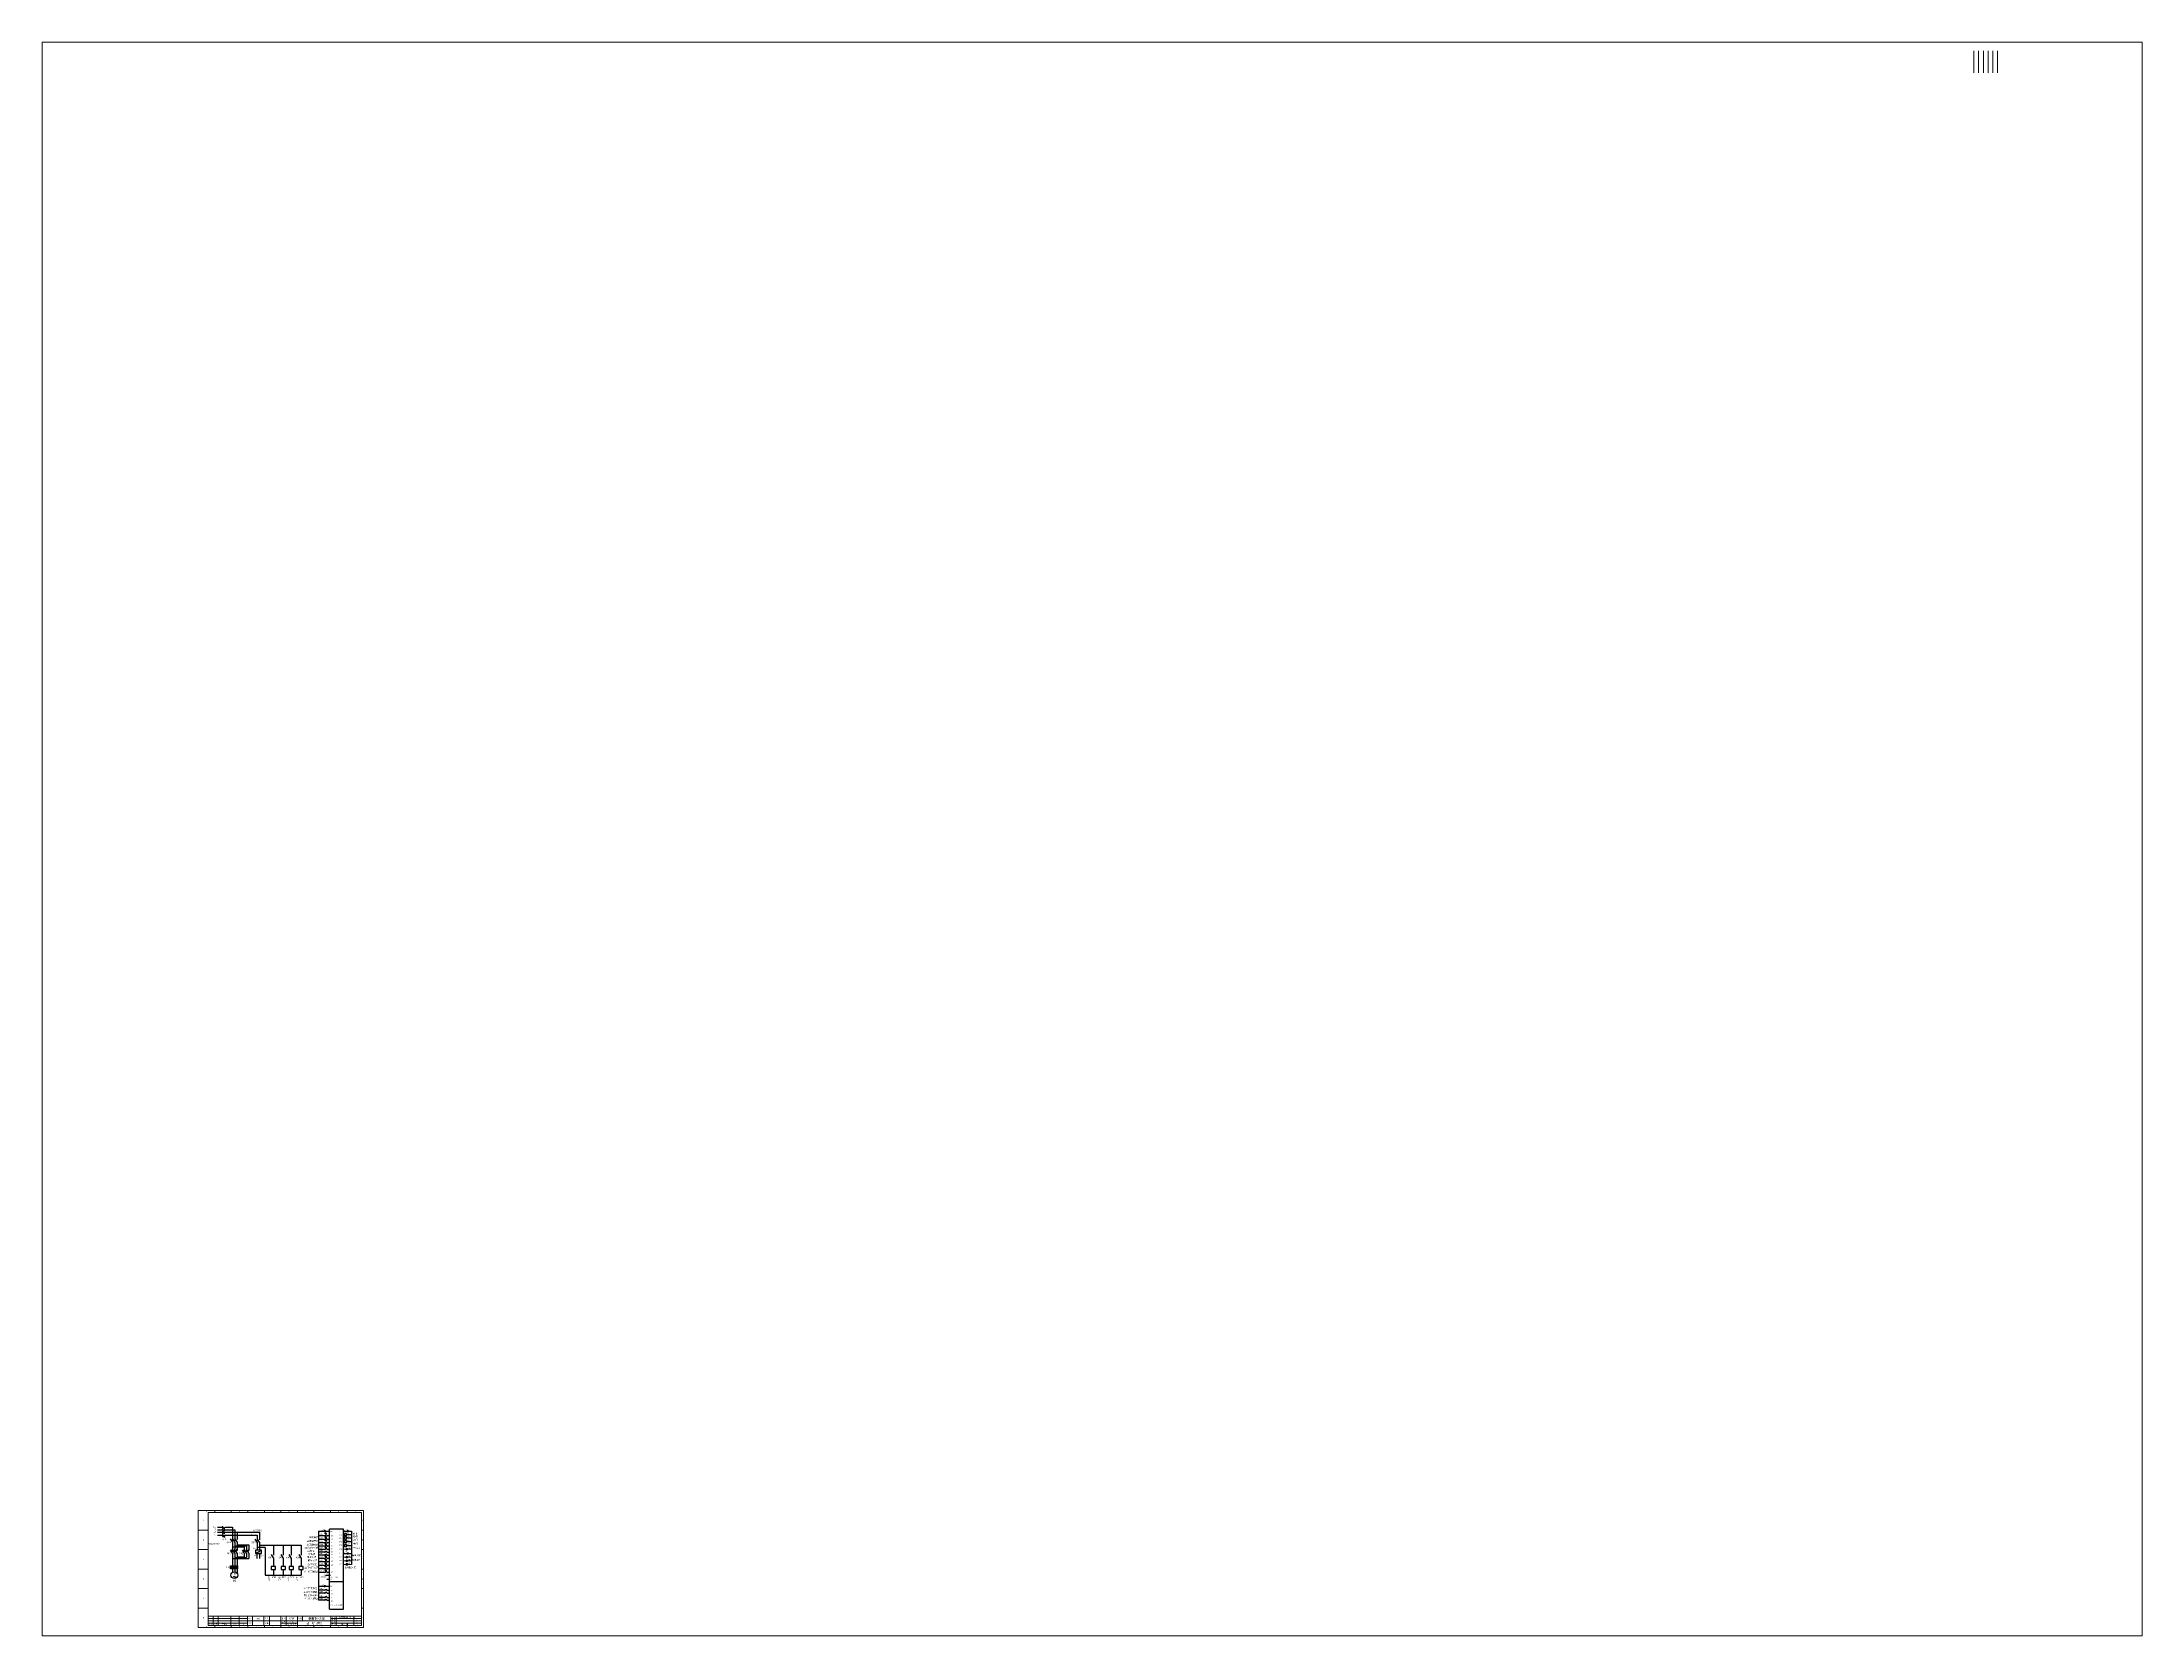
# Paper-space layout '布局1' of a CAD drawing. Header units: millimetres. Extents: x 26 to 231, y 20 to 176.
# The model-space entities are those that its viewports show. They can reach past a viewport. Long polylines and large blocks are cut down to what shows.
import ezdxf
from ezdxf.enums import TextEntityAlignment as Align

# ---------------------------------------------------------------- set-up
doc = ezdxf.new("R2010")
doc.units = ezdxf.units.MM
doc.layers.get('0').update_dxf_attribs({"lineweight": 15})
doc.layers.add('Title', color=7, linetype='Continuous', lineweight=18)
doc.layers.add('图框', color=2, linetype='Continuous', lineweight=18)
doc.styles.get("Standard").update_dxf_attribs({"font": 'tahoma.ttf'})
doc.styles.add('仿宋', font='')
doc.styles.add('宋体', font='', dxfattribs={"height": 30})
doc.styles.add('工程字', font='gbenor.shx', dxfattribs={"bigfont": 'gbcbig.shx'})
doc.styles.add('黑体', font='simhei.ttf')
doc.styles.get('仿宋').set_extended_font_data('宋体')
doc.styles.get('宋体').set_extended_font_data('SimSun')

# ---------------------------------------------------------------- blocks, each defined once
blk = doc.blocks.new('TK')
for p, q in [((420, 297), (0, 297)), ((0, 0), (0, 297)), ((415, 292), (25, 292)), ((25, 5), (25, 292)), ((415, 5), (415, 292)), ((420, 0), (420, 297)), ((420, 0), (0, 0)), ((415, 5), (25, 5))]:
    blk.add_line(p, q)
at = {"layer": 'Title'}
for p, q in [((42, 297), (42, 292)), ((84, 297), (84, 292)), ((126, 297), (126, 292)), ((168, 297), (168, 292)), ((210, 297), (210, 292)), ((252, 297), (252, 292)), ((294, 297), (294, 292)), ((336, 297), (336, 292)), ((378, 297), (378, 292)), ((0, 247.5), (25, 247.5)), ((420, 247.5), (415, 247.5)), ((0, 198), (25, 198)), ((420, 198), (415, 198)), ((0, 148.5), (25, 148.5)), ((420, 148.5), (415, 148.5)), ((0, 99), (25, 99)), ((420, 99), (415, 99)), ((0, 49.5), (25, 49.5)), ((25, 29), (415, 29)), ((25, 23), (125, 23)), ((25, 17), (415, 17)), ((25, 11), (125, 11)), ((38, 5), (38, 29)), ((42, 0), (42, 5)), ((51, 5), (51, 29)), ((83, 5), (83, 29)), ((84, 0), (84, 5)), ((104, 5), (104, 29)), ((125, 5), (125, 29)), ((126, 0), (126, 5)), ((138, 5), (138, 29)), ((167, 5), (167, 29)), ((168, 0), (168, 5)), ((181, 5), (181, 29)), ((210, 5), (210, 29)), ((210, 11), (252, 11)), ((210, 0), (210, 5)), ((223, 5), (223, 29)), ((252, 5), (252, 29)), ((252, 0), (252, 5)), ((265, 17), (265, 29)), ((294, 0), (294, 5)), ((336, 0), (336, 5)), ((337, 5), (337, 29)), ((337, 23), (415, 23)), ((337, 11), (415, 11)), ((350, 5), (350, 29)), ((366, 5), (366, 11)), ((378, 0), (378, 5)), ((379, 5), (379, 11)), ((395, 5), (395, 29)), ((420, 49.5), (415, 49.5))]:
    blk.add_line(p, q, dxfattribs=at)
at = {"layer": 'Title', "char_height": 3.5, "attachment_point": 5, "style": '工程字'}
for s, insert, width in [('A', (13.3, 272.2), 3), ('0', (21, 294.5), 2.625), ('1', (63, 294.5), 1.5), ('2', (105, 294.5), 2.625), ('3', (147, 294.5), 2.25), ('4', (189, 294.5), 2.625), ('5', (231, 294.5), 2.25), ('6', (273, 294.5), 2.625), ('7', (315, 294.5), 2.625), ('8', (357, 294.5), 2.625), ('9', (399, 294.5), 2.625), ('A', (417.5, 272.2), 3), ('B', (13.3, 222.8), 2.625), ('B', (417.5, 222.8), 2.625), ('C', (13.3, 173.2), 2.625), ('C', (417.5, 173.2), 2.625), ('D', (13.3, 123.8), 2.625), ('D', (417.5, 123.8), 2.625), ('E', (13.3, 74.2), 2.25), ('E', (417.5, 74.2), 2.25), ('F', (13.3, 24.8), 2.25), ('0', (21, 2.5), 2.625), ('{\\W0.75;标 记}', (31.5, 8), 11.823), ('{\\W0.75;处 数}', (44.5, 8), 11.89), ('{\\W0.75;文件更改号}', (67, 8), 25.839), ('1', (63, 2.5), 1.5), ('{\\W0.75;签 字}', (93.5, 8), 11.819), ('2', (105, 2.5), 2.625), ('{\\W0.75;日 期}', (114.5, 8), 10.816), ('{\\W0.75;设 计}', (131.5, 23), 11.749), ('{\\W0.75;工 艺}', (131.5, 11), 11.692), ('3', (147, 2.5), 2.25), ('{\\W0.75;校  对}', (174, 23), 13.359), ('{\\W0.75;标准化}', (174, 11), 15.485), ('4', (189, 2.5), 2.625), ('{\\W0.75;批 准}', (216.5, 23), 11.782), ('{\\W0.75;版 本}', (216.5, 14), 11.782), ('{\\W0.75;日 期}', (216.5, 8), 10.816), ('5', (231, 2.5), 2.25), ('{\\W0.75;项 目}', (258.5, 23), 11.155), ('6', (273, 2.5), 2.625), ('7', (315, 2.5), 2.625), ('{\\W0.75;名 称}', (343.5, 26), 11.839), ('{\\W0.75;文 件}', (343.5, 14), 11.776), ('{\\W0.75;重 量}', (343.5, 8), 11.769), ('{\\W0.75;图 号}', (343.5, 20), 11.517), ('8', (357, 2.5), 2.625), ('{\\W0.75;比 例}', (372.5, 8), 11.373), ('=', (397.5, 26.2), 2.25), ('+', (397.6, 19.7), 2.25), ('9', (399, 2.5), 2.625), ('共   页', (404.7, 8), 12.27), ('第   页', (404.8, 14.1), 12.27), ('F', (417.5, 24.8), 2.25)]:
    blk.add_mtext(s, dxfattribs=dict(at, insert=insert, width=width))
at = {"layer": 'Title', "insert": (294.5, 11), "char_height": 4.6, "width": 120, "attachment_point": 5, "line_spacing_factor": 0.25, "style": '工程字'}
blk.add_mtext('{\\fSimSun|b0|i0|c134|p2;盐工电气学院}', dxfattribs=at)
at = {"layer": 'Title'}
for tag, height, style, p in [('工艺', 3.5, '黑体', (152.5, 11)), ('标准化', 3.5, '工程字', (195.5, 11)), ('批准', 3.5, '工程字', (237.5, 23)), ('版本', 3.5, '工程字', (237.5, 14)), ('日期', 3.5, '工程字', (237.5, 8)), ('项目名称', 6, '仿宋', (301, 23)), ('文件', 3.5, '黑体', (372.5, 14)), ('名称', 3.5, '黑体', (372.5, 26)), ('图号', 3.5, '黑体', (372.5, 20)), ('第几页', 3.5, '黑体', (405, 14)), ('共几页', 3.5, '黑体', (405, 8))]:
    blk.add_attdef(tag, text='', height=height, dxfattribs=dict(at, style=style)).set_placement(p, align=Align.MIDDLE_CENTER)

msp = doc.modelspace()

# ---------------------------------------------------------------- linework, layer by layer
at = {"color": 4}
for p, q in [((9787.7, 8028.1), (9787.7, 8083.7)), ((9799.6, 8028.3), (9799.6, 8083.9)), ((9811.6, 8028.3), (9811.6, 8083.9)), ((9823.5, 8028.2), (9823.5, 8083.8)), ((9835.5, 8028.2), (9835.5, 8083.8)), ((9847.5, 8028.2), (9847.5, 8083.8))]:
    msp.add_line(p, q, dxfattribs=at)
at = {"color": 7, "lineweight": -3}
for p, q in [((5326.7, 4335.9), (5340.3, 4335.9)), ((5326.7, 4328.7), (5340.3, 4328.7)), ((5326.7, 4323.1), (5340.3, 4323.1)), ((5339.8, 4332.2), (5346.8, 4335.9)), ((5339.8, 4325), (5346.8, 4328.7)), ((5339.8, 4319.4), (5346.8, 4323.1)), ((5340.3, 4335.9), (5340.3, 4337.9)), ((5340.3, 4335.9), (5340.3, 4333.9)), ((5340.3, 4328.7), (5340.3, 4330.7)), ((5340.3, 4328.7), (5340.3, 4326.7)), ((5340.3, 4323.1), (5340.3, 4325.1)), ((5340.3, 4323.1), (5340.3, 4321.1)), ((5343.3, 4334), (5343.3, 4330.7)), ((5343.3, 4329.5), (5343.3, 4325.6)), ((5343.3, 4323.9), (5343.3, 4318.9)), ((5346.8, 4335.9), (5364.4, 4335.9)), ((5346.8, 4328.7), (5368.3, 4328.7)), ((5346.8, 4323.1), (5433.2, 4323.1)), ((5351.1, 4328.7), (5370.4, 4328.7)), ((5364.4, 4335.9), (5364.4, 4304.7)), ((5370.4, 4328.7), (5370.4, 4304.7)), ((5376.4, 4323.1), (5376.4, 4304.7)), ((5433.2, 4323.1), (5433.2, 4303.7)), ((5598.2, 4328.6), (5598.2, 4322.8)), ((5600, 4327.1), (5600, 4323.9)), ((5603, 4320.3), (5600.5, 4320.3)), ((5600.5, 4320.3), (5600.5, 4319)), ((5600.5, 4319), (5600.5, 4320.3)), ((5600.5, 4320.3), (5603, 4320.3)), ((5601.8, 4320.3), (5601.8, 4318.4)), ((5601.8, 4318.4), (5601.8, 4320.3)), ((5603, 4320.3), (5603, 4319)), ((5603, 4320.3), (5603, 4319)), ((5610.9, 4127.1), (5610.9, 4330.5)), ((5638.8, 4330.5), (5610.9, 4330.5)), ((5656.5, 4328.6), (5656.5, 4322.8)), ((5658.4, 4327.1), (5658.4, 4323.9)), ((5326.7, 4315.6), (5340.3, 4315.6)), ((5339.8, 4311.8), (5346.8, 4315.6)), ((5340.3, 4315.6), (5340.3, 4317.5)), ((5340.3, 4315.6), (5340.3, 4313.6)), ((5341.2, 4312.3), (5341.2, 4311.4)), ((5343.3, 4311.4), (5341.2, 4311.4)), ((5343.3, 4316.4), (5343.3, 4311.4)), ((5343.3, 4311.4), (5345.4, 4311.4)), ((5345.4, 4311.4), (5345.4, 4310.4)), ((5346.8, 4315.6), (5427.2, 4315.6)), ((5364.4, 4298.2), (5359.5, 4306.1)), ((5364.4, 4269.7), (5359.5, 4277.6)), ((5364.6, 4302.1), (5361.9, 4302.1)), ((5364.6, 4273.7), (5361.9, 4273.7)), ((5364.4, 4298.2), (5364.4, 4276.2)), ((5364.4, 4285.8), (5394.7, 4285.8)), ((5364.4, 4269.7), (5364.4, 4237.4)), ((5370.4, 4298.2), (5365.4, 4306.1)), ((5370.4, 4269.7), (5365.4, 4277.6)), ((5370.6, 4302.1), (5365.7, 4302.1)), ((5370.6, 4273.7), (5365.7, 4273.7)), ((5370.4, 4298.2), (5370.4, 4276.2)), ((5370.4, 4288.4), (5400.7, 4288.4)), ((5370.4, 4269.7), (5370.4, 4237.4)), ((5376.4, 4298.2), (5371.4, 4306.1)), ((5376.4, 4269.7), (5371.4, 4277.6)), ((5373.9, 4302.1), (5371.7, 4302.1)), ((5373.9, 4273.7), (5371.7, 4273.7)), ((5376.4, 4298.2), (5376.4, 4276.2)), ((5376.4, 4290.7), (5406.7, 4290.7)), ((5376.4, 4269.7), (5376.4, 4237.4)), ((5394.7, 4269.7), (5389.8, 4277.6)), ((5394.9, 4273.7), (5392.2, 4273.7)), ((5394.7, 4285.8), (5394.7, 4276.2)), ((5394.7, 4269.7), (5394.7, 4260.5)), ((5400.7, 4269.7), (5395.7, 4277.6)), ((5400.9, 4273.7), (5396, 4273.7)), ((5400.7, 4288.4), (5400.7, 4276.2)), ((5400.7, 4269.7), (5400.7, 4258.2)), ((5406.7, 4269.7), (5401.7, 4277.6)), ((5404.2, 4273.7), (5402, 4273.7)), ((5406.7, 4290.7), (5406.7, 4276.2)), ((5406.7, 4269.7), (5406.7, 4255.7)), ((5427.2, 4297.2), (5422.3, 4305.1)), ((5423.3, 4277.6), (5423.3, 4268.6)), ((5438.1, 4277.6), (5423.3, 4277.6)), ((5423.3, 4268.6), (5438.1, 4277.6)), ((5423.3, 4268.6), (5438.1, 4268.6)), ((5427.4, 4301.1), (5424.8, 4301.1)), ((5426.5, 4268.6), (5426.5, 4255.8)), ((5427.2, 4315.6), (5427.2, 4303.7)), ((5427.2, 4297.2), (5427.2, 4277.6)), ((5448, 4284.2), (5427.2, 4284.2)), ((5433.2, 4297.2), (5428.2, 4305.1)), ((5430.7, 4301.1), (5428.5, 4301.1)), ((5433.2, 4297.2), (5433.2, 4277.6)), ((5433.2, 4289.8), (5538.9, 4289.8)), ((5433.2, 4268.6), (5433.2, 4255.8)), ((5438.1, 4268.6), (5438.1, 4277.6)), ((5448, 4284.2), (5448, 4214)), ((5468.7, 4289.8), (5468.7, 4264.6)), ((5493.8, 4289.8), (5493.8, 4264.6)), ((5513.9, 4289.8), (5513.9, 4264.6)), ((5538.9, 4289.8), (5538.9, 4264.6)), ((5599.3, 4314), (5583.4, 4314)), ((5599.3, 4304.4), (5583.4, 4304.4)), ((5599.3, 4296.1), (5583.4, 4296.1)), ((5599.3, 4287.4), (5583.4, 4287.4)), ((5599.3, 4279), (5583.4, 4279)), ((5599.3, 4271.9), (5583.4, 4271.9)), ((5599.3, 4314), (5604.9, 4317.2)), ((5599.3, 4314), (5604.9, 4317.2)), ((5599.3, 4304.4), (5604.9, 4307.5)), ((5599.3, 4304.4), (5604.9, 4307.5)), ((5599.3, 4296.1), (5604.9, 4299.3)), ((5599.3, 4296.1), (5604.9, 4299.3)), ((5599.3, 4287.4), (5604.9, 4290.5)), ((5599.3, 4287.4), (5604.9, 4290.5)), ((5599.3, 4279), (5604.9, 4282.1)), ((5599.3, 4279), (5604.9, 4282.1)), ((5599.3, 4271.9), (5604.9, 4275)), ((5599.3, 4264.6), (5604.9, 4267.7)), ((5603, 4310.7), (5600.5, 4310.7)), ((5600.5, 4310.7), (5600.5, 4309.4)), ((5600.5, 4309.4), (5600.5, 4310.7)), ((5600.5, 4310.7), (5603, 4310.7)), ((5603, 4302.4), (5600.5, 4302.4)), ((5600.5, 4302.4), (5600.5, 4301.1)), ((5600.5, 4301.1), (5600.5, 4302.4)), ((5600.5, 4302.4), (5603, 4302.4)), ((5603, 4293.7), (5600.5, 4293.7)), ((5600.5, 4293.7), (5600.5, 4292.4)), ((5600.5, 4292.4), (5600.5, 4293.7)), ((5600.5, 4293.7), (5603, 4293.7)), ((5603, 4285.2), (5600.5, 4285.2)), ((5600.5, 4285.2), (5600.5, 4284)), ((5600.5, 4284), (5600.5, 4285.2)), ((5600.5, 4285.2), (5603, 4285.2)), ((5601.8, 4317.2), (5601.8, 4315.4)), ((5601.8, 4315.4), (5601.8, 4317.2)), ((5601.8, 4310.7), (5601.8, 4308.8)), ((5601.8, 4308.8), (5601.8, 4310.7)), ((5601.8, 4307.5), (5601.8, 4305.8)), ((5601.8, 4305.8), (5601.8, 4307.5)), ((5601.8, 4302.4), (5601.8, 4300.5)), ((5601.8, 4300.5), (5601.8, 4302.4)), ((5601.8, 4299.3), (5601.8, 4297.5)), ((5601.8, 4297.5), (5601.8, 4299.3)), ((5601.8, 4293.7), (5601.8, 4291.8)), ((5601.8, 4291.8), (5601.8, 4293.7)), ((5601.8, 4290.5), (5601.8, 4288.8)), ((5601.8, 4288.8), (5601.8, 4290.5)), ((5601.8, 4285.2), (5601.8, 4283.4)), ((5601.8, 4283.4), (5601.8, 4285.2)), ((5601.8, 4282.1), (5601.8, 4280.4)), ((5601.8, 4280.4), (5601.8, 4282.1)), ((5603, 4310.7), (5603, 4309.4)), ((5603, 4310.7), (5603, 4309.4)), ((5603, 4302.4), (5603, 4301.1)), ((5603, 4302.4), (5603, 4301.1)), ((5603, 4293.7), (5603, 4292.4)), ((5603, 4293.7), (5603, 4292.4)), ((5603, 4285.2), (5603, 4284)), ((5603, 4285.2), (5603, 4284)), ((5610.9, 4314), (5604.3, 4314)), ((5604.3, 4314), (5606.2, 4314)), ((5610.9, 4304.4), (5604.3, 4304.4)), ((5604.3, 4304.4), (5606.2, 4304.4)), ((5610.9, 4296.1), (5604.3, 4296.1)), ((5604.3, 4296.1), (5606.2, 4296.1)), ((5610.9, 4287.4), (5604.3, 4287.4)), ((5604.3, 4287.4), (5606.2, 4287.4)), ((5610.9, 4279), (5604.3, 4279)), ((5604.3, 4279), (5606.2, 4279)), ((5604.3, 4271.9), (5610.9, 4271.9)), ((5649.2, 4316.8), (5646.8, 4316.8)), ((5649.2, 4308.5), (5646.8, 4308.5)), ((5649.2, 4299.1), (5646.8, 4299.1)), ((5649.2, 4289), (5646.8, 4289)), ((5658.4, 4316.8), (5654, 4316.8)), ((5658.4, 4308.5), (5654, 4308.5)), ((5658.4, 4299.1), (5654, 4299.1)), ((5658.4, 4289), (5654, 4289)), ((5656.5, 4271.7), (5656.5, 4266)), ((5658.4, 4270.2), (5658.4, 4267)), ((5364.4, 4255.7), (5406.7, 4255.7)), ((5364.4, 4249.6), (5364.4, 4235.7)), ((5364.4, 4231.9), (5364.4, 4220.8)), ((5370.4, 4258.2), (5400.7, 4258.2)), ((5370.4, 4249.6), (5370.4, 4235.7)), ((5370.4, 4231.9), (5370.4, 4222.3)), ((5376.4, 4260.5), (5394.7, 4260.5)), ((5376.4, 4249.6), (5376.4, 4235.7)), ((5376.4, 4231.9), (5376.4, 4219)), ((5448, 4214), (5538.9, 4214)), ((5463.4, 4235.9), (5463.4, 4227.9)), ((5474.3, 4235.9), (5463.4, 4235.9)), ((5463.4, 4227.9), (5474.3, 4227.9)), ((5468.7, 4258), (5463.7, 4265.9)), ((5468.7, 4258), (5468.7, 4235.9)), ((5468.7, 4227.9), (5468.7, 4214)), ((5474.3, 4227.9), (5474.3, 4235.9)), ((5488.5, 4235.9), (5488.5, 4227.9)), ((5499.4, 4235.9), (5488.5, 4235.9)), ((5488.5, 4227.9), (5499.4, 4227.9)), ((5493.8, 4258), (5488.8, 4265.9)), ((5493.8, 4258), (5493.8, 4235.9)), ((5493.8, 4227.9), (5493.8, 4214)), ((5499.4, 4227.9), (5499.4, 4235.9)), ((5508.5, 4235.9), (5508.5, 4227.9)), ((5519.5, 4235.9), (5508.5, 4235.9)), ((5508.5, 4227.9), (5519.5, 4227.9)), ((5513.9, 4258), (5508.9, 4265.9)), ((5513.9, 4258), (5513.9, 4235.9)), ((5513.9, 4227.9), (5513.9, 4214)), ((5519.5, 4227.9), (5519.5, 4235.9)), ((5533.6, 4235.9), (5533.6, 4227.9)), ((5544.6, 4235.9), (5533.6, 4235.9)), ((5533.6, 4227.9), (5544.6, 4227.9)), ((5538.9, 4258), (5534, 4265.9)), ((5538.9, 4258), (5538.9, 4235.9)), ((5538.9, 4227.9), (5538.9, 4214)), ((5544.6, 4227.9), (5544.6, 4235.9)), ((5599.3, 4264.6), (5583.4, 4264.6)), ((5599.3, 4256.4), (5583.4, 4256.4)), ((5599.3, 4247.7), (5583.4, 4247.7)), ((5599.3, 4238.6), (5583.4, 4238.6)), ((5599.3, 4230.2), (5583.4, 4230.2)), ((5599.3, 4220.8), (5583.4, 4220.8)), ((5599.3, 4256.4), (5604.9, 4259.5)), ((5599.3, 4256.4), (5604.9, 4259.5)), ((5599.3, 4247.7), (5604.9, 4250.8)), ((5599.3, 4247.7), (5604.9, 4250.8)), ((5599.3, 4238.6), (5604.9, 4241.7)), ((5599.3, 4238.6), (5604.9, 4241.7)), ((5599.3, 4230.2), (5604.9, 4233.4)), ((5599.3, 4230.2), (5604.9, 4233.4)), ((5599.3, 4220.8), (5604.9, 4223.9)), ((5599.3, 4220.8), (5604.9, 4223.9)), ((5600.5, 4262.6), (5600.5, 4261.4)), ((5600.5, 4261.4), (5600.5, 4262.6)), ((5600.5, 4253.9), (5600.5, 4252.7)), ((5600.5, 4252.7), (5600.5, 4253.9)), ((5600.5, 4244.8), (5600.5, 4243.6)), ((5600.5, 4243.6), (5600.5, 4244.8)), ((5600.5, 4236.5), (5600.5, 4235.2)), ((5600.5, 4235.2), (5600.5, 4236.5)), ((5600.5, 4227), (5600.5, 4225.8)), ((5600.5, 4225.8), (5600.5, 4227)), ((5601.8, 4262.6), (5601.8, 4260.7)), ((5601.8, 4260.7), (5601.8, 4262.6)), ((5601.8, 4259.5), (5601.8, 4257.8)), ((5601.8, 4257.8), (5601.8, 4259.5)), ((5601.8, 4253.9), (5601.8, 4252)), ((5601.8, 4252), (5601.8, 4253.9)), ((5601.8, 4250.8), (5601.8, 4249)), ((5601.8, 4249), (5601.8, 4250.8)), ((5601.8, 4244.8), (5601.8, 4242.9)), ((5601.8, 4242.9), (5601.8, 4244.8)), ((5601.8, 4241.7), (5601.8, 4240)), ((5601.8, 4240), (5601.8, 4241.7)), ((5601.8, 4236.5), (5601.8, 4234.6)), ((5601.8, 4234.6), (5601.8, 4236.5)), ((5601.8, 4233.4), (5601.8, 4231.6)), ((5601.8, 4231.6), (5601.8, 4233.4)), ((5601.8, 4227), (5601.8, 4225.1)), ((5601.8, 4225.1), (5601.8, 4227)), ((5601.8, 4223.9), (5601.8, 4222.2)), ((5601.8, 4222.2), (5601.8, 4223.9)), ((5603, 4262.6), (5603, 4261.4)), ((5603, 4262.6), (5603, 4261.4)), ((5603, 4253.9), (5603, 4252.7)), ((5603, 4253.9), (5603, 4252.7)), ((5603, 4244.8), (5603, 4243.6)), ((5603, 4244.8), (5603, 4243.6)), ((5603, 4236.5), (5603, 4235.2)), ((5603, 4236.5), (5603, 4235.2)), ((5603, 4227), (5603, 4225.8)), ((5603, 4227), (5603, 4225.8)), ((5604.3, 4264.6), (5610.9, 4264.6)), ((5610.9, 4256.4), (5604.3, 4256.4)), ((5604.3, 4256.4), (5606.2, 4256.4)), ((5610.9, 4247.7), (5604.3, 4247.7)), ((5604.3, 4247.7), (5606.2, 4247.7)), ((5610.9, 4238.6), (5604.3, 4238.6)), ((5604.3, 4238.6), (5606.2, 4238.6)), ((5610.9, 4230.2), (5604.3, 4230.2)), ((5604.3, 4230.2), (5606.2, 4230.2)), ((5610.9, 4220.8), (5604.3, 4220.8)), ((5604.3, 4220.8), (5606.2, 4220.8)), ((5599.3, 4175.3), (5583.4, 4175.3)), ((5599.3, 4168), (5583.4, 4168)), ((5598.2, 4188.7), (5598.2, 4182.9)), ((5599.3, 4175.3), (5604.9, 4178.5)), ((5599.3, 4168), (5604.9, 4171.1)), ((5599.3, 4157.4), (5604.9, 4160.5)), ((5600, 4187.1), (5600, 4184)), ((5604.3, 4175.3), (5610.9, 4175.3)), ((5604.3, 4168), (5610.9, 4168)), ((5610.9, 4198), (5646.8, 4198)), ((5599.3, 4157.4), (5583.4, 4157.4)), ((5599.3, 4150.1), (5583.4, 4150.1)), ((5599.3, 4150.1), (5604.9, 4153.2)), ((5604.3, 4157.4), (5610.9, 4157.4)), ((5604.3, 4150.1), (5610.9, 4150.1)), ((5610.9, 4127.1), (5646.8, 4127.1))]:
    msp.add_line(p, q, dxfattribs=at)
at = {"color": 7, "lineweight": -3, "ltscale": 30}
for p, q in [((5583.4, 4325.5), (5583.4, 4150.1)), ((5583.4, 4325.5), (5598.2, 4325.5)), ((5600, 4325.5), (5610.9, 4325.5)), ((5610.9, 4320.5), (5610.9, 4330.5)), ((5646.8, 4330.5), (5638.8, 4330.5)), ((5646.8, 4127.1), (5646.8, 4330.5)), ((5646.8, 4325.5), (5649.8, 4325.5)), ((5649.8, 4325.5), (5656.5, 4325.5)), ((5658.4, 4325.5), (5666.8, 4325.5)), ((5666.8, 4325.5), (5666.8, 4241.2)), ((5646.8, 4268.6), (5649.8, 4268.6)), ((5654, 4319.8), (5649.2, 4319.8)), ((5649.2, 4319.8), (5649.2, 4316.8)), ((5649.2, 4313.8), (5649.2, 4316.8)), ((5654, 4313.8), (5649.2, 4313.8)), ((5654, 4311.5), (5649.2, 4311.5)), ((5649.2, 4311.5), (5649.2, 4308.5)), ((5649.2, 4305.5), (5649.2, 4308.5)), ((5654, 4305.5), (5649.2, 4305.5)), ((5654, 4302.1), (5649.2, 4302.1)), ((5649.2, 4302.1), (5649.2, 4299.1)), ((5649.2, 4296.1), (5649.2, 4299.1)), ((5654, 4296.1), (5649.2, 4296.1)), ((5654, 4292), (5649.2, 4292)), ((5649.2, 4292), (5649.2, 4289)), ((5649.2, 4286), (5649.2, 4289)), ((5654, 4286), (5649.2, 4286)), ((5649.8, 4268.6), (5656.5, 4268.6)), ((5654, 4318.3), (5654, 4319.8)), ((5654, 4316.8), (5654, 4318.3)), ((5654, 4316.8), (5654, 4315.3)), ((5654, 4315.3), (5654, 4313.8)), ((5654, 4310), (5654, 4311.5)), ((5654, 4308.5), (5654, 4310)), ((5654, 4308.5), (5654, 4307)), ((5654, 4307), (5654, 4305.5)), ((5654, 4300.6), (5654, 4302.1)), ((5654, 4299.1), (5654, 4300.6)), ((5654, 4299.1), (5654, 4297.6)), ((5654, 4297.6), (5654, 4296.1)), ((5654, 4290.5), (5654, 4292)), ((5654, 4289), (5654, 4290.5)), ((5654, 4289), (5654, 4287.5)), ((5654, 4287.5), (5654, 4286)), ((5658.4, 4316.8), (5666.8, 4316.8)), ((5658.4, 4308.5), (5666.8, 4308.5)), ((5658.4, 4299.1), (5666.8, 4299.1)), ((5658.4, 4289), (5666.8, 4289)), ((5658.4, 4268.6), (5666.8, 4268.6)), ((5583.4, 4185.6), (5598.2, 4185.6)), ((5600, 4185.6), (5610.9, 4185.6)), ((5610.9, 4212.7), (5601, 4212.7)), ((5610.9, 4202.9), (5604, 4202.9)), ((5610.9, 4181.3), (5610.9, 4191.3))]:
    msp.add_line(p, q, dxfattribs=at)
at = {"color": 7}
for p, q in [((5599.3, 4271.9), (5601.1, 4274.3)), ((5599.3, 4264.6), (5601.1, 4266.9)), ((5601.1, 4274.3), (5602.1, 4273.5)), ((5601.1, 4266.9), (5602.1, 4266.1)), ((5652.8, 4279.5), (5646.8, 4279.5)), ((5653.5, 4277.8), (5657.1, 4281.3)), ((5653.5, 4281.3), (5657.1, 4277.8)), ((5657.8, 4279.5), (5666.8, 4279.5)), ((5603, 4262.6), (5600.5, 4262.6)), ((5603, 4253.9), (5600.5, 4253.9)), ((5603, 4244.8), (5600.5, 4244.8)), ((5603, 4236.5), (5600.5, 4236.5)), ((5603, 4227), (5600.5, 4227)), ((5652.8, 4259.2), (5646.8, 4259.2)), ((5652.8, 4250.1), (5646.8, 4250.1)), ((5652.8, 4241.2), (5646.8, 4241.2)), ((5653.5, 4257.4), (5657.1, 4260.9)), ((5653.5, 4260.9), (5657.1, 4257.4)), ((5653.5, 4248.3), (5657.1, 4251.8)), ((5653.5, 4251.8), (5657.1, 4248.3)), ((5653.5, 4239.4), (5657.1, 4242.9)), ((5653.5, 4242.9), (5657.1, 4239.4)), ((5657.8, 4259.2), (5666.8, 4259.2)), ((5657.8, 4250.1), (5666.8, 4250.1)), ((5657.8, 4241.2), (5666.8, 4241.2)), ((5599.3, 4175.3), (5601.1, 4177.7)), ((5599.3, 4168), (5601.1, 4170.3)), ((5601.1, 4177.7), (5602.1, 4176.9)), ((5601.1, 4170.3), (5602.1, 4169.6)), ((5599.3, 4157.4), (5601.1, 4159.7)), ((5599.3, 4150.1), (5601.1, 4152.4)), ((5601.1, 4159.7), (5602.1, 4159)), ((5601.1, 4152.4), (5602.1, 4151.6))]:
    msp.add_line(p, q, dxfattribs=at)
at = {"color": 7, "lineweight": -3}
msp.add_lwpolyline([(5359.8, 4237.4), (5377.8, 4237.4), (5377.8, 4229.7), (5359.8, 4229.7)], close=True, dxfattribs=at)
for points in [[(5364.4, 4231.9), (5361.7, 4231.9), (5361.7, 4235.7), (5364.4, 4235.7)], [(5370.4, 4231.9), (5367.6, 4231.9), (5367.6, 4235.7), (5370.4, 4235.7)], [(5376.4, 4231.9), (5373.6, 4231.9), (5373.6, 4235.7), (5376.4, 4235.7)]]:
    msp.add_lwpolyline(points, dxfattribs=at)
at = {"color": 7}
for centre in [(5655.3, 4279.5), (5655.3, 4259.2), (5655.3, 4250.1), (5655.3, 4241.2)]:
    msp.add_circle(centre, 2.5, dxfattribs=at)
at = {"color": 7, "lineweight": -3}
msp.add_circle((5369.5, 4213.7), 8.66, dxfattribs=at)
for centre in [(5364.4, 4277.7), (5370.4, 4277.7), (5376.4, 4277.7), (5394.7, 4277.7), (5400.7, 4277.7), (5406.7, 4277.7)]:
    msp.add_arc(centre, 1.5, 90, 270, dxfattribs=at)
msp.add_spline([(5368.7, 4209.2), (5369.8, 4211.3), (5371.9, 4208.2), (5373.1, 4210.2)], degree=3, dxfattribs=at)

# ---------------------------------------------------------------- block references
at = {"layer": '图框', "lineweight": 0}
ref = msp.add_blockref('TK', (5277.7, 4080.6), dxfattribs=at)
ref.add_attrib('日期', '2021.6.7', dxfattribs={"layer": 'Title', "height": 3.5, "style": '黑体'}).set_placement((5515.2, 4088.6), align=Align.MIDDLE_CENTER)
ref.add_attrib('版本', '1.0', dxfattribs={"layer": 'Title', "height": 3.5, "style": '黑体'}).set_placement((5515.2, 4094.6), align=Align.MIDDLE_CENTER)
ref.add_attrib('项目名称', '装卸料小车', dxfattribs={"layer": 'Title', "height": 6, "style": '黑体'}).set_placement((5578.7, 4103.6), align=Align.MIDDLE_CENTER)
ref.add_attrib('设计', '张航', dxfattribs={"layer": 'Title', "height": 3.5, "style": '黑体'}).set_placement((5430.2, 4103.6), align=Align.MIDDLE_CENTER)
ref.add_attrib('批准', '杨晓冬', dxfattribs={"layer": 'Title', "height": 3.5, "style": '黑体'}).set_placement((5515.2, 4103.6), align=Align.MIDDLE_CENTER)
ref.add_attrib('名称', 'PLC控制原理图', dxfattribs={"layer": 'Title', "height": 3.5, "style": '黑体'}).set_placement((5650.2, 4106.6), align=Align.MIDDLE_CENTER)
ref.add_attrib('第几页', '1', dxfattribs={"layer": 'Title', "height": 3.5, "style": '黑体'}).set_placement((5682.7, 4094.6), align=Align.MIDDLE_CENTER)
ref.add_attrib('共几页', '1', dxfattribs={"layer": 'Title', "height": 3.5, "style": '黑体'}).set_placement((5682.7, 4088.6), align=Align.MIDDLE_CENTER)

# ---------------------------------------------------------------- texts
at = {"color": 7, "lineweight": -3}
for s, height, p in [('L2', 4.39, (5316.1, 4327.3)), ('L3', 4.39, (5316.2, 4321.1)), ('L1', 4.39, (5316.4, 4334.4)), ('L', 4.39, (5410.1, 4324.7)), ('N', 4.39, (5410.1, 4317.3)), ('AC220V', 4.39, (5417.5, 4324.7)), ('24V', 2.83, (5590.4, 4326.5)), ('1M', 2.83, (5613.4, 4323)), ('1L', 2.83, (5634.9, 4323)), ('24V', 2.83, (5648.7, 4326.5)), ('KA1', 2.83, (5656.6, 4318.9)), ('3xAC380V', 4.39, (5303.6, 4291)), ('N', 4.39, (5318, 4313.7)), ('QF1', 4.39, (5338.9, 4303.2)), ('QF2', 4.39, (5350.1, 4295.4)), ('KM1', 4.39, (5350.1, 4267)), ('KM2', 4.39, (5380.4, 4267)), ('QF3', 4.39, (5412.9, 4294.4)), ('AC', 2.6, (5423.5, 4273.9)), ('DC', 2.6, (5430.8, 4270.2)), ('SB1', 2.83, (5587.3, 4316.7)), ('SB2', 2.83, (5587.3, 4307)), ('SB3', 2.83, (5587.3, 4298.8)), ('SB4', 2.83, (5587.3, 4290)), ('SB5', 2.83, (5587.3, 4281.6)), ('SQ1', 2.83, (5587.3, 4274.5)), ('SQ2', 2.83, (5587.3, 4267.2)), ('I0.0', 2.83, (5613.4, 4312.6)), ('I0.1', 2.83, (5613.4, 4303.9)), ('I0.2', 2.83, (5613.4, 4295.2)), ('I0.3', 2.83, (5613.4, 4286.8)), ('I0.4', 2.83, (5613.4, 4279.6)), ('I0.5', 2.83, (5613.4, 4271.9)), ('I0.6', 2.83, (5613.4, 4264.8)), ('Q0.0', 2.83, (5634.9, 4314.8)), ('Q0.1', 2.83, (5634.9, 4306.6)), ('Q0.2', 2.83, (5634.9, 4297.5)), ('Q0.3', 2.83, (5634.9, 4288.1)), ('Q0.4', 2.83, (5634.9, 4278.2)), ('2L', 2.83, (5634.9, 4267.9)), ('24V', 2.83, (5648.7, 4271)), ('KA2', 2.83, (5656.6, 4310.6)), ('KA3', 2.83, (5656.6, 4301.3)), ('KA4', 2.83, (5656.6, 4291.9)), ('HL1', 2.83, (5658.9, 4281)), ('FR1', 4.39, (5349.4, 4232)), ('M', 4.39, (5368.5, 4214.9)), ('0V', 2.6, (5420.3, 4262.3)), ('+24V', 2.6, (5434.3, 4261.8)), ('KA1', 4.39, (5456.2, 4256.3)), ('KA2', 4.39, (5481.2, 4256.3)), ('KA3', 4.39, (5501.3, 4256.3)), ('KA4', 4.39, (5526.4, 4256.3)), ('SB6', 2.83, (5587.3, 4259)), ('SB7', 2.83, (5587.3, 4250.3)), ('SB8', 2.83, (5587.3, 4241.2)), ('SB9', 2.83, (5587.3, 4232.9)), ('SB10', 2.83, (5587.3, 4223.4)), ('N', 2.83, (5595.6, 4212.2)), ('N', 2.83, (5612.4, 4212.2)), ('I0.7', 2.83, (5613.4, 4257)), ('I1.0', 2.83, (5613.4, 4248.2)), ('I1.1', 2.83, (5613.4, 4239.1)), ('I1.2', 2.83, (5613.4, 4230.8)), ('I1.3', 2.83, (5613.4, 4221.3)), ('Q0.5', 2.83, (5634.9, 4258.8)), ('Q0.6', 2.83, (5634.9, 4249.7)), ('Q0.7', 2.83, (5634.9, 4240.3)), ('HL2', 2.83, (5658.9, 4260.7)), ('HL3', 2.83, (5658.9, 4251.6)), ('HL4', 2.83, (5658.9, 4242.7)), ('3', 4.39, (5365.1, 4207.2)), ('M1', 4.39, (5365.8, 4197.6)), ('KM1', 4.39, (5464.9, 4206.4)), ('KM2', 4.39, (5490, 4206.4)), ('YV1', 4.39, (5510.1, 4206.4)), ('YV2', 4.39, (5535.2, 4206.4)), ('SQ3', 2.83, (5587.3, 4177.9)), ('SQ4', 2.83, (5587.3, 4170.6)), ('SQ5', 2.83, (5587.3, 4160)), ('AC220V', 2.83, (5589.1, 4207.8)), ('24V', 2.83, (5590.4, 4186.9)), ('L', 2.83, (5595.6, 4202.4)), ('L1', 2.83, (5612.4, 4202.4)), ('1M', 2.83, (5613.4, 4183.9)), ('I8.0', 2.83, (5613.4, 4173.4)), ('I8.1', 2.83, (5613.4, 4164.7)), ('CPU 1214C', 2.83, (5614.2, 4207.2)), ('SQ6', 2.83, (5587.3, 4152.7)), ('I8.2', 2.83, (5613.4, 4155.5)), ('I8.3', 2.83, (5613.4, 4146.8)), ('SM 1223 DI8/DQ8', 2.828, (5614.2, 4136.4))]:
    msp.add_text(s, height=height, dxfattribs=at).set_placement(p)
at = {"color": 4, "char_height": 4.16, "attachment_point": 1, "style": '宋体'}
for s, insert, width in [('前进', (5670.5, 4322.2), 18.14), ('自动运行模式', (5547.1, 4285.2), 38.777), ('双周期模式', (5553, 4293), 30.673), ('前限位', (5555.3, 4277.3), 24.358), ('后限位', (5557.7, 4269.1), 18.14), ('手动模式', (5559, 4311.7), 24.358), ('手动灯', (5670.5, 4284.4), 18.14), ('斗门', (5670.7, 4305.7), 18.14), ('后退', (5671, 4314.2), 18.14), ('车门', (5671.5, 4295.4), 18.14), ('料门打开按钮', (5545.8, 4224.7), 36.278), ('车门打开按钮', (5547.1, 4234.6), 36.278), ('停止按钮', (5553.8, 4261.7), 25.183), ('后行按钮', (5555.4, 4243.2), 25.183), ('前行按钮', (5556.2, 4253.1), 25.183), ('自动控制灯', (5649.9, 4235.7), 31.768), ('双周期灯', (5667.5, 4254.1), 26.43), ('单周期灯', (5668.6, 4266.2), 26.43), ('车门打开到位', (5545, 4182.2), 36.278), ('车门关闭按钮', (5545.2, 4173.1), 36.278), ('料门打开到位', (5546.2, 4164.8), 36.278), ('料门关闭按钮', (5545.9, 4156.4), 36.278)]:
    msp.add_mtext(s, dxfattribs=dict(at, insert=insert, width=width))
at = {"color": 7, "lineweight": -3, "insert": (5417.6, 4283.8), "char_height": 3.52, "width": 29.574, "attachment_point": 1}
msp.add_mtext('A1', dxfattribs=at)
at = {"color": 4, "insert": (5553, 4302.6), "char_height": 4.16, "attachment_point": 1, "style": '宋体'}
msp.add_mtext('单周期模式', dxfattribs=at)
at = {"color": 4, "char_height": 3.79, "attachment_point": 1, "style": '宋体'}
for s, insert in [('前进', (5454.6, 4211.2)), ('后退', (5481.4, 4209.9)), ('斗门', (5502.6, 4209.1)), ('车门^I', (5525.5, 4209.6))]:
    msp.add_mtext_dynamic_manual_height_columns(s, width=7.938, gutter_width=18.9, heights=[11.9], dxfattribs=dict(at, insert=insert))

psp = doc.layouts.new('布局1')

# ---------------------------------------------------------------- viewports
at = {"layer": '0', "color": 4}
psp.add_viewport(center=(128.5, 97.5), size=(205.6, 156), view_center_point=(7547.74, 6082.74), view_height=4046.8255, dxfattribs=at)

doc.saveas('drawing.dxf')
